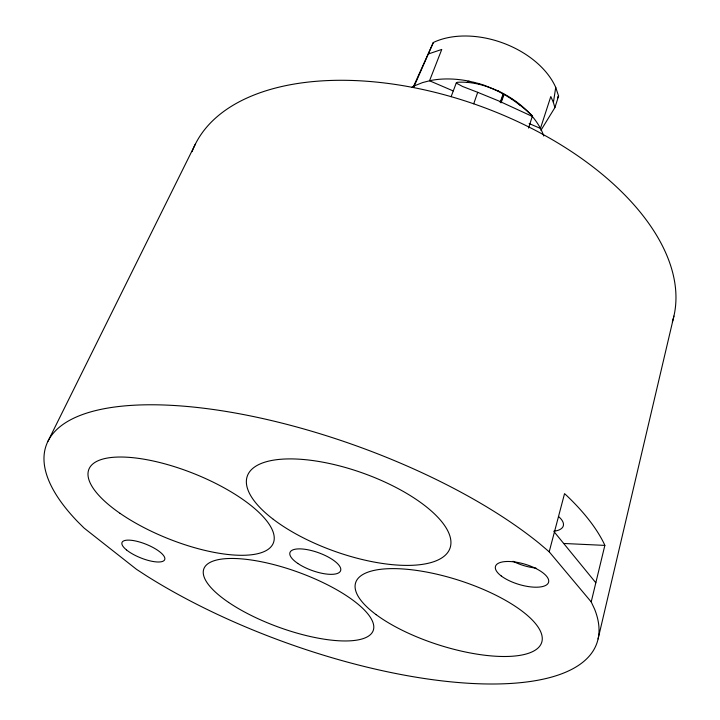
<?xml version="1.0" encoding="UTF-8"?>
<svg xmlns="http://www.w3.org/2000/svg" width="720" height="720" viewBox="0 0 720 720"><rect width="100%" height="100%" fill="white"/><g stroke="black" fill="none" stroke-linecap="round" stroke-linejoin="round"><path stroke-width="1.08" d="M528.552 128.061L532.467 115.848C512.226 96.858 486.108 80.541 457.29 82.296L456.246 83.052L451.098 96.723M540.927 130.311L554.895 107.595L553.401 102.465L555.732 87.408A77.355 50.904 19.8 0 0 435.654 41.445L433.314 42.525L413.199 87.12M598.077 638.964L673.911 316.071M591.21 601.902L604.845 545.4L604.215 543.915A286.182 111.798 19.8 0 0 566.406 495.324L564.543 493.641L549.198 551.808L591.21 601.902L594.531 608.985A292.554 104.526 19.8 0 1 462.609 682.866A292.554 104.526 19.8 0 1 146.07 575.568L136.539 569.358L84.186 528.147L77.562 521.568A292.554 104.526 19.8 0 1 168.84 405.207A292.554 104.526 19.8 0 1 539.388 543.465L549.198 551.808M554.895 107.595L558.594 96.075L555.732 87.408M473.715 103.788L477.711 92.331L462.519 86.454L456.246 83.052M500.184 102.321L503.154 93.834M500.634 102.573L503.649 94.113M501.048 102.834L504.099 94.401M413.811 87.066L433.314 42.525M478.638 84.267L478.953 83.592L483.921 85.149L498.366 91.017A79.056 49.842 19.8 0 1 511.668 98.514L515.763 101.322A79.056 49.842 19.8 0 1 529.911 113.733M47.952 441.306L195.273 144.288M557.505 98.037L558.594 96.075L557.424 97.992M467.145 82.422L468.918 81.144L478.953 83.592M428.841 53.811L441.765 49.428L429.534 80.757L453.15 90.909M563.562 543.465L604.845 545.4M477.711 92.331L498.699 100.917L532.395 116.451M529.146 123.57L540.45 128.421L550.809 96.543L553.401 102.465M515.763 101.322L519.48 104.958M473.94 82.26L475.074 83.52M554.4 532.107L595.827 582.777M498.366 91.017L498.645 91.503M511.668 98.514L511.83 99.351M192.069 151.668A254.817 141.516 19.8 0 1 477.27 105.057A254.817 141.516 19.8 0 1 672.345 321.921M411.957 87.246A79.056 49.842 19.8 0 1 415.287 85.491L422.64 82.557L430.821 80.469A79.056 49.842 19.8 0 1 468.918 81.144M530.667 114.561A79.056 49.842 19.8 0 1 539.901 127.35L541.665 130.824A79.056 49.842 19.8 0 1 543.753 136.044M558.504 516.492A27.081 11.259 16.4 0 1 553.698 531.261M535.995 568.089A27.504 10.8 16.6 0 1 513 561.276M273.276 519.3A107.577 41.571 19.6 0 0 446.283 554.22A107.577 41.571 19.6 0 0 326.484 462.888A107.577 41.571 19.6 0 0 273.276 519.3M120.006 513.315A99.333 34.974 21.8 0 0 272.484 544.77A99.333 34.974 21.8 0 0 150.732 460.467A99.333 34.974 21.8 0 0 120.006 513.315M228.6 602.397A90.135 29.178 20 0 0 371.088 633.96A90.135 29.178 20 0 0 266.004 562.734A90.135 29.178 20 0 0 228.6 602.397M376.182 614.682A97.704 33.849 17.8 0 0 536.166 649.53A97.704 33.849 17.8 0 0 433.548 573.471A97.704 33.849 17.8 0 0 376.182 614.682M297.765 563.409A26.883 9.45 19.8 0 0 340.092 571.635A26.883 9.45 19.8 0 0 308.043 549.801A26.883 9.45 19.8 0 0 297.765 563.409M126.459 549.891A22.986 7.317 21.9 0 0 163.341 561.06A22.986 7.317 21.9 0 0 140.346 542.241A22.986 7.317 21.9 0 0 126.459 549.891M501.282 575.991A27.72 10.557 16.7 0 0 546.993 584.559A27.72 10.557 16.7 0 0 517.806 562.464A27.72 10.557 16.7 0 0 501.282 575.991"/></g></svg>
